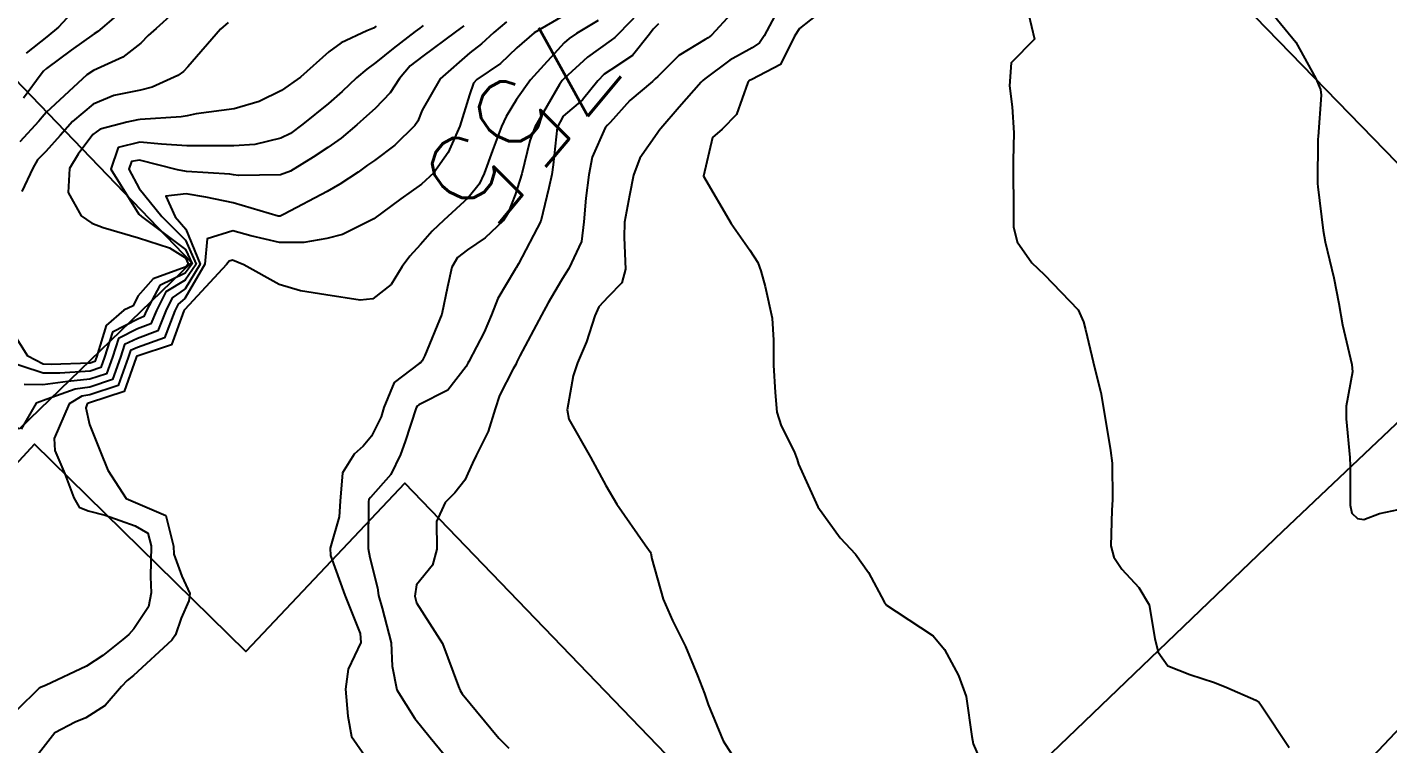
# Model space of a CAD drawing. Header units: metres. Extents: x 307586 to 320046, y 7427249 to 7434250.
# Drawn here: x 317335.3 to 317393.2, y 7431793.8 to 7431824.3 of the extents above; entities that cross this region are included whole.
import ezdxf
from ezdxf.enums import TextEntityAlignment as Align

# ---------------------------------------------------------------- set-up
doc = ezdxf.new("R2010")
doc.units = ezdxf.units.M
doc.header["$MEASUREMENT"] = 0
for name, color, linetype in [('Cotas', 45, 'Continuous'), ('Curvas de Nivel 1m', 11, 'Continuous'), ('Curvas de Nivel 5m', 15, 'Continuous'), ('Edificações', 30, 'Continuous'), ('Vias Primárias', 230, 'Continuous')]:
    doc.layers.add(name, color=color, linetype=linetype)
doc.styles.add('Style-STANDARD', font='STANDARD.shx')

msp = doc.modelspace()

# ---------------------------------------------------------------- linework, layer by layer
at = {"layer": 'Curvas de Nivel 1m', "flags": 128}
for points, elevation in [([(317339.366, 7431825.027), (317338.484, 7431824.256), (317338.287, 7431824.103), (317338.13, 7431823.996), (317337.154, 7431823.306), (317336.115, 7431822.526), (317335.986, 7431822.42), (317335.879, 7431822.292), (317335.13, 7431821.273)], 763), ([(317337.347, 7431825.07), (317336.62, 7431824.283), (317336.129, 7431823.876), (317335.241, 7431823.18)], 764), ([(317367.214, 7431824.974), (317366.648, 7431823.922), (317366.447, 7431823.616), (317366.135, 7431823.412), (317365.18, 7431822.886), (317364.115, 7431822.083), (317364.042, 7431822.024), (317363.967, 7431821.952), (317363.025, 7431820.889), (317362.249, 7431819.978), (317362.184, 7431819.886), (317362.09, 7431819.767), (317361.35, 7431818.711), (317361.09, 7431817.99), (317360.916, 7431817.13), (317360.707, 7431815.993), (317360.683, 7431815.347), (317360.748, 7431813.993), (317360.59, 7431813.418), (317360.005, 7431812.824), (317359.61, 7431812.393), (317359.435, 7431812.006), (317359.082, 7431810.909), (317358.701, 7431810.013), (317358.521, 7431809.458), (317358.259, 7431808.017), (317358.333, 7431807.622), (317359.258, 7431806.007), (317359.911, 7431804.792), (317360.375, 7431803.995), (317361.579, 7431802.273), (317361.795, 7431801.971), (317361.817, 7431801.916), (317361.87, 7431801.681), (317362.345, 7431799.965), (317362.744, 7431799.056), (317363.293, 7431797.955), (317363.811, 7431796.718), (317364.107, 7431795.947), (317364.265, 7431795.479), (317364.895, 7431793.939), (317365.763, 7431792.589)], 751), ([(317377.762, 7431825.389), (317378.143, 7431823.78), (317377.151, 7431822.771), (317377.084, 7431821.795), (317377.204, 7431820.893), (317377.266, 7431819.792), (317377.247, 7431818.621), (317377.243, 7431817.792), (317377.248, 7431816.985), (317377.249, 7431815.792), (317377.405, 7431815.158), (317378.028, 7431814.269), (317378.553, 7431813.775), (317380, 7431812.263), (317380.231, 7431811.758), (317380.317, 7431811.43), (317380.714, 7431809.753), (317380.964, 7431808.744), (317381.134, 7431807.748), (317381.388, 7431806.286), (317381.455, 7431805.745), (317381.46, 7431804.192), (317381.436, 7431803.745), (317381.401, 7431802.224), (317381.519, 7431801.744), (317381.868, 7431801.237), (317382.593, 7431800.462), (317383.026, 7431799.722), (317383.264, 7431798.286), (317383.412, 7431797.714), (317383.817, 7431797.133), (317384.758, 7431796.756), (317385.81, 7431796.424), (317386.338, 7431796.212), (317387.561, 7431795.664), (317387.706, 7431795.565), (317387.801, 7431795.425), (317388.983, 7431793.648)], 749), ([(317388.156, 7431824.997), (317389.263, 7431823.649), (317390.12, 7431822.107), (317390.317, 7431821.638), (317390.351, 7431821.397), (317390.213, 7431819.639), (317390.209, 7431819.521), (317390.196, 7431817.639), (317390.201, 7431817.499), (317390.427, 7431815.636), (317390.514, 7431815.159), (317390.888, 7431813.631), (317391.098, 7431812.537), (317391.257, 7431811.627), (317391.656, 7431809.943), (317391.678, 7431809.623), (317391.404, 7431808.173), (317391.403, 7431807.625), (317391.563, 7431805.987), (317391.585, 7431805.623), (317391.577, 7431803.953), (317391.647, 7431803.623), (317391.899, 7431803.388), (317392.165, 7431803.35), (317392.828, 7431803.606), (317393.905, 7431803.829)], 748), ([(317352.137, 7431824.363), (317351.992, 7431824.244), (317351.799, 7431824.103), (317350.863, 7431823.375), (317350.12, 7431822.784), (317349.74, 7431822.5), (317349.301, 7431822.128), (317348.692, 7431821.549), (317348.102, 7431821.041), (317347.015, 7431820.156), (317346.484, 7431819.767), (317346.084, 7431819.563), (317344.967, 7431819.294), (317344.079, 7431819.236), (317343.05, 7431819.234), (317342.078, 7431819.235), (317340.999, 7431819.311), (317340.08, 7431819.398), (317339.161, 7431819.165), (317338.85, 7431818.252), (317340.044, 7431816.328), (317340.153, 7431816.239), (317342.022, 7431814.825), (317342.307, 7431814.216), (317342.009, 7431813.829), (317340.936, 7431813.298), (317340.367, 7431812.236), (317340.25, 7431811.977), (317339.989, 7431811.865), (317338.923, 7431811.311), (317338.576, 7431810.254), (317338.415, 7431809.807), (317337.964, 7431809.661), (317336.674, 7431809.567), (317335.962, 7431809.577), (317334.093, 7431810.187)], 759), ([(317358.151, 7431824.794), (317356.865, 7431824.039), (317356.126, 7431823.402), (317355.43, 7431822.747), (317354.426, 7431822.067), (317354.271, 7431821.909), (317354.106, 7431821.411), (317353.689, 7431820.076), (317353.2, 7431818.959), (317352.59, 7431818.092), (317352.058, 7431817.606), (317351.18, 7431816.981), (317350.043, 7431816.142), (317350.027, 7431816.137), (317350.008, 7431816.12), (317348.702, 7431815.465), (317348.03, 7431815.305), (317347.056, 7431815.127), (317346.027, 7431815.122), (317344.798, 7431815.416), (317344.035, 7431815.63), (317342.947, 7431815.288), (317342.852, 7431814.207), (317341.998, 7431812.752), (317341.706, 7431812.512), (317341.573, 7431812.224), (317341.135, 7431811.074), (317339.977, 7431810.666), (317339.681, 7431810.538), (317339.589, 7431810.244), (317339.161, 7431809.041), (317337.949, 7431808.647), (317337.613, 7431808.6), (317337.076, 7431808.273), (317336.44, 7431806.794), (317336.462, 7431806.282), (317336.889, 7431805.295), (317337.276, 7431804.269), (317337.498, 7431803.875), (317337.887, 7431803.717), (317338.603, 7431803.536), (317339.881, 7431803.081), (317340.416, 7431802.77), (317340.555, 7431802.23), (317340.536, 7431800.906), (317340.567, 7431800.229), (317340.446, 7431799.629), (317339.83, 7431798.706), (317339.606, 7431798.463), (317339.353, 7431798.245), (317338.502, 7431797.567), (317337.811, 7431797.109), (317336.06, 7431796.286), (317335.877, 7431796.214), (317335.801, 7431796.179), (317334.842, 7431795.245)], 756), ([(317341.494, 7431824.875), (317340.781, 7431824.234), (317340.44, 7431823.926), (317340.127, 7431823.61), (317339.354, 7431823.014), (317338.115, 7431822.442), (317337.82, 7431822.264), (317336.097, 7431820.656), (317335.925, 7431820.461), (317335.789, 7431820.293), (317334.973, 7431819.408)], 762), ([(317355.683, 7431824.511), (317355.146, 7431824.06), (317354.618, 7431823.575), (317354.124, 7431823.199), (317352.859, 7431822.089), (317352.099, 7431820.757), (317351.908, 7431820.288), (317351.783, 7431820.103), (317350.925, 7431819.267), (317350.07, 7431818.621), (317349.774, 7431818.417), (317349.365, 7431818.127), (317348.588, 7431817.604), (317348.054, 7431817.298), (317346.215, 7431816.337), (317346.044, 7431816.254), (317345.961, 7431816.254), (317344.049, 7431816.815), (317342.895, 7431817.051), (317342.053, 7431817.203), (317341.185, 7431817.095), (317341.586, 7431816.225), (317342.035, 7431815.7), (317342.649, 7431814.21), (317342.002, 7431813.164), (317341.45, 7431812.774), (317341.186, 7431812.228), (317340.84, 7431811.376), (317339.981, 7431811.05), (317339.427, 7431810.797), (317339.251, 7431810.247), (317338.912, 7431809.297), (317337.954, 7431808.982), (317337.325, 7431808.897), (317335.944, 7431808.389), (317335.868, 7431808.366), (317335.67, 7431808.293), (317335.036, 7431807.195)], 757), ([(317343.84, 7431824.491), (317343.505, 7431824.199), (317342.117, 7431822.596), (317341.935, 7431822.402), (317341.693, 7431822.224), (317340.606, 7431821.737), (317340.107, 7431821.613), (317338.973, 7431821.382), (317338.1, 7431821.011), (317337.212, 7431820.273), (317336.683, 7431819.682), (317336.074, 7431819.004), (317335.723, 7431818.638), (317335.527, 7431818.295), (317335.053, 7431817.3)], 761), ([(317353.864, 7431824.347), (317353.503, 7431824.079), (317352.122, 7431823.058), (317351.586, 7431822.637), (317351.131, 7431822.11), (317350.73, 7431821.49), (317350.1, 7431820.828), (317349.719, 7431820.501), (317349.31, 7431820.128), (317348.653, 7431819.566), (317348.078, 7431819.165), (317347.459, 7431818.762), (317346.492, 7431818.164), (317346.061, 7431818.01), (317344.276, 7431817.972), (317344.061, 7431818.012), (317343.906, 7431818.037), (317342.062, 7431818.148), (317341.689, 7431818.224), (317340.069, 7431818.637), (317339.731, 7431818.58), (317339.616, 7431818.244), (317340.055, 7431817.426), (317341.02, 7431816.23), (317342.028, 7431815.23), (317342.479, 7431814.213), (317342.006, 7431813.526), (317341.193, 7431813.036), (317340.783, 7431812.232), (317340.546, 7431811.676), (317339.985, 7431811.451), (317339.176, 7431811.053), (317338.913, 7431810.251), (317338.664, 7431809.551), (317337.959, 7431809.321), (317337.01, 7431809.221), (317335.955, 7431809.082), (317335.162, 7431809.091)], 758), ([(317361.277, 7431824.863), (317360.447, 7431823.997), (317360.292, 7431823.847), (317360.139, 7431823.731), (317359.127, 7431823.011), (317358.114, 7431822.093), (317358.051, 7431822.021), (317357.942, 7431821.853), (317356.888, 7431820.038), (317356.677, 7431819.449), (317356.327, 7431818.046), (317356.054, 7431817.152), (317355.738, 7431816.361), (317355.538, 7431816.055), (317354.772, 7431815.326), (317354.024, 7431814.819), (317353.603, 7431814.493), (317353.35, 7431814.08), (317353.172, 7431813.25), (317352.931, 7431812.086), (317352.209, 7431810.33), (317352.093, 7431810.098), (317352.041, 7431810.03), (317351.971, 7431809.989), (317350.899, 7431809.17), (317350.458, 7431808.115), (317350.343, 7431807.712), (317349.931, 7431806.9), (317349.58, 7431806.47), (317349.201, 7431806.127), (317348.71, 7431805.333), (317348.61, 7431804.133), (317348.56, 7431803.459), (317348.185, 7431802.137), (317348.191, 7431801.815), (317348.796, 7431800.131), (317349.448, 7431798.505), (317349.479, 7431798.123), (317348.949, 7431796.991), (317348.828, 7431796.13), (317348.924, 7431794.991), (317349.093, 7431794.127), (317349.763, 7431793.138)], 754), ([(317362.147, 7431824.424), (317361.928, 7431824.199), (317361.764, 7431823.984), (317361.038, 7431823.082), (317360.12, 7431822.472), (317359.832, 7431822.288), (317359.572, 7431822.005), (317358.918, 7431821.199), (317358.098, 7431820.505), (317357.834, 7431820.024), (317357.665, 7431818.43), (317357.605, 7431818.027), (317357.489, 7431817.46), (317357.145, 7431816.033), (317356.197, 7431814.22), (317356.088, 7431814.049), (317356.067, 7431814.005), (317356.021, 7431813.933), (317355.308, 7431812.749), (317355.049, 7431812.059), (317354.733, 7431811.315), (317354.076, 7431810.069), (317354.04, 7431810.001), (317353.97, 7431809.854), (317353.183, 7431808.853), (317351.945, 7431808.219), (317351.874, 7431808.17), (317351.841, 7431808.101), (317351.365, 7431806.669), (317351.174, 7431806.107), (317350.758, 7431805.259), (317349.895, 7431804.287), (317349.82, 7431804.195), (317349.807, 7431804.121), (317349.789, 7431802.206), (317349.793, 7431802.121), (317349.869, 7431801.736), (317350.186, 7431800.445), (317350.236, 7431800.114), (317350.385, 7431799.572), (317350.771, 7431798.106), (317350.813, 7431797.106), (317351.009, 7431796.102), (317351.785, 7431794.893), (317352.435, 7431794.083), (317353.759, 7431792.483)], 753), ([(317365.24, 7431824.851), (317364.401, 7431823.947), (317364.256, 7431823.834), (317364.14, 7431823.768), (317363.009, 7431823.087), (317362.116, 7431822.193), (317362.013, 7431822.083), (317361.89, 7431821.982), (317360.929, 7431821.167), (317360.095, 7431820.234), (317359.983, 7431820.113), (317359.881, 7431820.002), (317359.331, 7431818.751), (317359.189, 7431818.009), (317359.051, 7431817.012), (317358.979, 7431816.011), (317358.872, 7431815.174), (317358.334, 7431814.017), (317358.208, 7431813.83), (317358.016, 7431813.527), (317357.46, 7431812.569), (317357.17, 7431812.032), (317356.245, 7431810.315), (317356.115, 7431810.048), (317356.073, 7431809.947), (317355.968, 7431809.753), (317355.39, 7431808.617), (317355.193, 7431808.057), (317354.896, 7431807.098), (317354.393, 7431806.065), (317354.241, 7431805.746), (317353.907, 7431805.017), (317353.49, 7431804.486), (317353.074, 7431804.078), (317352.707, 7431803.259), (317352.713, 7431802.082), (317352.537, 7431801.412), (317351.858, 7431800.566), (317351.782, 7431800.091), (317351.849, 7431799.812), (317352.964, 7431798.079), (317353.634, 7431796.243), (317353.706, 7431796.071), (317353.802, 7431795.932), (317355.351, 7431794.054), (317355.777, 7431793.631)], 752)]:
    msp.add_lwpolyline(points, dxfattribs=dict(at, elevation=elevation))
at = {"layer": 'Curvas de Nivel 5m', "flags": 128}
for points, elevation in [([(317369.078, 7431824.966), (317368.146, 7431824.235), (317367.937, 7431823.903), (317367.342, 7431822.694), (317366.115, 7431822.066), (317366.021, 7431822.024), (317365.952, 7431821.932), (317365.465, 7431820.571), (317364.853, 7431819.942), (317364.445, 7431819.589), (317364.063, 7431817.95), (317365.237, 7431815.938), (317366.032, 7431814.81), (317366.376, 7431814.275), (317366.502, 7431813.923), (317366.681, 7431813.252), (317366.99, 7431811.915), (317367.046, 7431810.977), (317367.049, 7431809.914), (317367.116, 7431808.752), (317367.191, 7431807.911), (317367.363, 7431807.335), (317367.926, 7431806.246), (317368.046, 7431805.899), (317368.111, 7431805.708), (317368.929, 7431803.89), (317369.883, 7431802.567), (317370.529, 7431801.873), (317371.09, 7431801.093), (317371.75, 7431799.852), (317371.851, 7431799.71), (317372.26, 7431799.432), (317373.832, 7431798.402), (317374.32, 7431797.825), (317374.91, 7431796.721), (317375.241, 7431795.816), (317375.484, 7431794.115), (317375.538, 7431793.812), (317375.775, 7431793.254)], 750), ([(317350.136, 7431824.331), (317350.017, 7431824.239), (317349.739, 7431824.124), (317348.647, 7431823.615), (317348.124, 7431823.244), (317346.91, 7431822.158), (317346.107, 7431821.586), (317345.159, 7431821.123), (317344.099, 7431820.819), (317342.478, 7431820.596), (317342.096, 7431820.518), (317341.845, 7431820.473), (317340.094, 7431820.357), (317339.99, 7431820.345), (317339.52, 7431820.246), (317338.398, 7431819.947), (317338.085, 7431819.717), (317337.453, 7431818.888), (317337.09, 7431818.275), (317337.033, 7431817.255), (317337.585, 7431816.267), (317338.038, 7431815.946), (317338.519, 7431815.772), (317340.029, 7431815.324), (317341.346, 7431814.904), (317342.017, 7431814.476), (317342.137, 7431814.218), (317342.011, 7431814.077), (317340.652, 7431813.588), (317339.999, 7431812.848), (317339.796, 7431812.441), (317339.402, 7431812.246), (317338.641, 7431811.599), (317338.237, 7431810.257), (317338.165, 7431810.063), (317337.969, 7431810), (317336.309, 7431809.943), (317335.968, 7431809.962), (317335.312, 7431810.297), (317334.14, 7431812.16)], 760), ([(317359.587, 7431824.567), (317358.667, 7431824.015), (317358.354, 7431823.804), (317358.137, 7431823.613), (317356.707, 7431822.041), (317356.105, 7431821.213), (317355.669, 7431820.482), (317355.473, 7431820.056), (317355.091, 7431819.047), (317354.729, 7431818.063), (317354.512, 7431817.612), (317354.053, 7431817.033), (317353.022, 7431816.085), (317352.519, 7431815.609), (317352.027, 7431815.05), (317351.574, 7431814.55), (317351.235, 7431814.108), (317350.777, 7431813.34), (317349.999, 7431812.737), (317349.448, 7431812.675), (317348.001, 7431812.91), (317346.923, 7431813.077), (317346.005, 7431813.346), (317344.502, 7431814.185), (317344.016, 7431814.376), (317343.874, 7431814.333), (317343.768, 7431814.194), (317341.994, 7431812.28), (317341.962, 7431812.251), (317341.948, 7431812.22), (317341.431, 7431810.773), (317339.973, 7431810.295), (317339.935, 7431810.279), (317339.922, 7431810.241), (317339.41, 7431808.787), (317337.944, 7431808.309), (317337.902, 7431808.302), (317337.834, 7431808.262), (317337.781, 7431808.102), (317337.934, 7431807.392), (317338.389, 7431806.255), (317338.72, 7431805.443), (317339.5, 7431804.244), (317339.891, 7431804.071), (317341.184, 7431803.518), (317341.511, 7431802.215), (317341.532, 7431801.878), (317341.86, 7431800.936), (317342.204, 7431800.206), (317342.168, 7431799.887), (317341.837, 7431799.158), (317341.593, 7431798.447), (317341.447, 7431798.216), (317339.808, 7431796.717), (317339.547, 7431796.501), (317339.305, 7431796.245), (317338.599, 7431795.444), (317337.783, 7431794.918), (317337.321, 7431794.725), (317336.459, 7431794.28), (317335.764, 7431793.381)], 755)]:
    msp.add_lwpolyline(points, dxfattribs=dict(at, elevation=elevation))
at = {"layer": 'Edificações'}
for points in [[(317397.077, 7431814.911), (317372.97, 7431839.715), (317379.984, 7431847.13), (317371.492, 7431855.394), (317379.651, 7431863.217), (317386.326, 7431856.855), (317378.118, 7431848.947), (317379.984, 7431847.13), (317384.92, 7431841.921), (317409.421, 7431865.59), (317415.918, 7431858.421), (317419.544, 7431861.817), (317424.304, 7431851.706), (317424.984, 7431849.215), (317425.287, 7431845.518), (317422.944, 7431839.769), (317413.95, 7431830.698)], [(317334.952, 7431807.192), (317327.162, 7431815.529), (317334.396, 7431822.476), (317342.279, 7431814.278)], [(317368.421, 7431787.19), (317351.35, 7431804.898), (317344.588, 7431797.733), (317335.591, 7431806.56), (317322.045, 7431791.872), (317318.582, 7431788.331), (317319.571, 7431787.095), (317301.501, 7431769.524), (317303.81, 7431767.382), (317290.277, 7431752.29), (317281.453, 7431761.515), (317275.701, 7431756.086), (317276.446, 7431755.229), (317279.281, 7431751.106), (317283.74, 7431745.035), (317291.34, 7431734.721), (317301.46, 7431722.846)]]:
    msp.add_lwpolyline(points, close=True, dxfattribs=at)
at = {"layer": 'Vias Primárias'}
for points in [[(317333.716, 7431749.95), (317349.498, 7431765.064), (317367.632, 7431782.637), (317388.719, 7431802.858), (317407.188, 7431820.332), (317419.934, 7431832.461, 0.060589), (317424.18, 7431837.615, 0.133181), (317427.092, 7431846.92), (317426.232, 7431850.505), (317424.181, 7431856.04), (317418.695, 7431867.144), (317411.252, 7431881.022), (317405.476, 7431890.617), (317400.369, 7431898.637), (317391.635, 7431912.426), (317382.233, 7431928.653), (317373.552, 7431943.4), (317363.868, 7431959.376), (317354.992, 7431972.882)], [(317333.716, 7431749.95), (317349.498, 7431765.064), (317367.632, 7431782.637), (317388.719, 7431802.858), (317407.188, 7431820.332), (317419.934, 7431832.461, 0.060589), (317424.18, 7431837.615, 0.133181), (317427.092, 7431846.92), (317426.232, 7431850.505), (317424.181, 7431856.04), (317418.695, 7431867.144), (317411.252, 7431881.022), (317405.476, 7431890.617), (317400.369, 7431898.637), (317391.635, 7431912.426), (317382.233, 7431928.653), (317373.552, 7431943.4), (317363.868, 7431959.376), (317354.992, 7431972.882)], [(317398.117, 7431749.95), (317392.036, 7431768.914), (317389.088, 7431778.71, -0.088079), (317388.573, 7431783.108, -0.129833), (317391.569, 7431792.23), (317404.158, 7431805.567), (317416.287, 7431816.766, -0.062571), (317421.387, 7431820.411, -0.18903), (317429.012, 7431821.345, -0.158808), (317435.331, 7431817.324, -0.096569), (317436.503, 7431815.162), (317445.488, 7431786.353), (317455.598, 7431755.359), (317457.229, 7431749.95)], [(317398.117, 7431749.95), (317392.036, 7431768.914), (317389.088, 7431778.71, -0.088079), (317388.573, 7431783.108, -0.129833), (317391.569, 7431792.23), (317404.158, 7431805.567), (317416.287, 7431816.766, -0.062571), (317421.387, 7431820.411, -0.18903), (317429.012, 7431821.345, -0.158808), (317435.331, 7431817.324, -0.096569), (317436.503, 7431815.162), (317445.488, 7431786.353), (317455.598, 7431755.359), (317457.229, 7431749.95)]]:
    msp.add_lwpolyline(points, format="xyb", dxfattribs=at)

# ---------------------------------------------------------------- texts
at = {"layer": 'Cotas', "style": 'Style-STANDARD'}
msp.add_text('755', height=4, rotation=230.29274, dxfattribs=at).set_placement((317356.307, 7431820.22, 755), align=Align.MIDDLE_CENTER)

doc.saveas('drawing.dxf')
